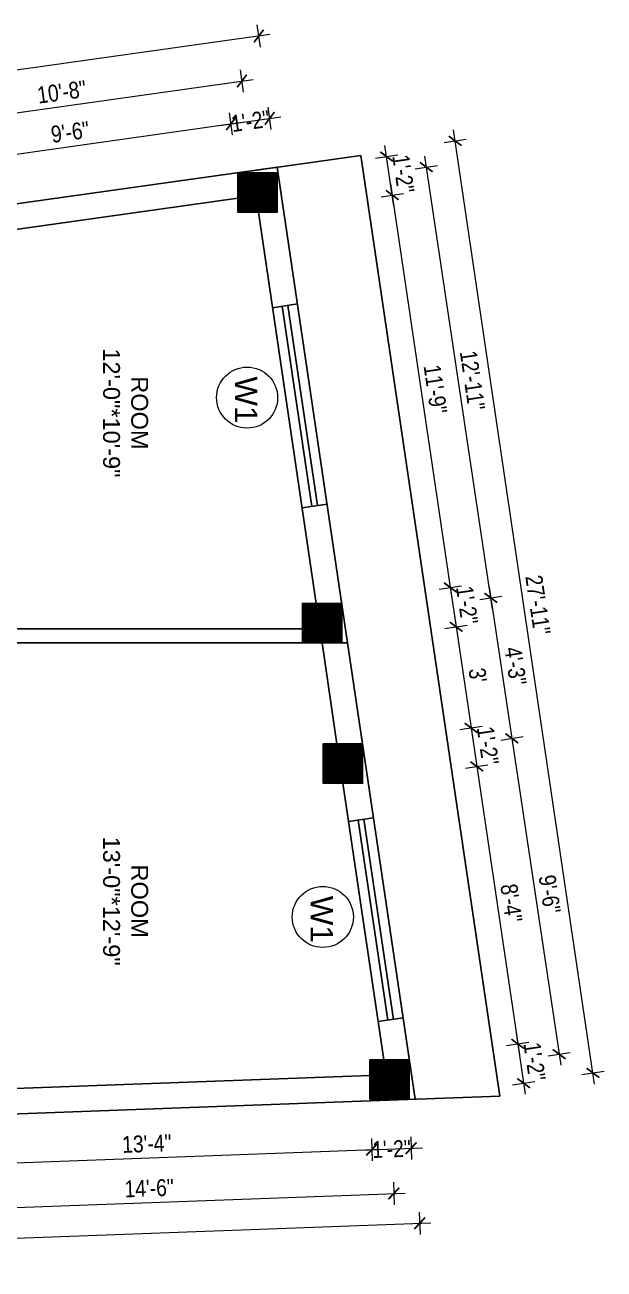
# Model space of a CAD drawing. Header units: inches. Extents: x -5142662 to -4941318, y -3361958 to -3160563.
# Drawn here: x -5003162.4 to -5002956.4, y -3262118.5 to -3261675.7 of the extents above; entities that cross this region are included whole.
import ezdxf

# ---------------------------------------------------------------- set-up
doc = ezdxf.new("R2010")
doc.units = ezdxf.units.IN
doc.header["$LTSCALE"] = 2
doc.header["$MEASUREMENT"] = 0
doc.header["$PDMODE"] = 34
doc.layers.get('0').update_dxf_attribs({"linetype": 'CONTINUOUS'})
doc.layers.get('DEFPOINTS').update_dxf_attribs({"color": 141, "linetype": 'CONTINUOUS'})
doc.layers.add('A-Hatch', color=7, linetype='CONTINUOUS')
for name, color, linetype, lineweight in [('Annotate-Lite.w', 177, 'CONTINUOUS', 9), ('DIM 1-100', 4, 'CONTINUOUS', 13), ('TEXT', 181, 'CONTINUOUS', 25)]:
    doc.layers.add(name, color=color, linetype=linetype, lineweight=lineweight)
doc.styles.add('arial.', font='arial.ttf')
doc.styles.add('gaurav', font='arial.ttf')
doc.styles.get("Standard").update_dxf_attribs({"font": 'ARIALN.TTF'})
doc.dimstyles.new('1 by 96', dxfattribs={"dimtxt": 6, "dimasz": 4, "dimexe": 4, "dimexo": 4, "dimgap": 2, "dimtad": 1, "dimdec": 0, "dimzin": 0, "dimdsep": 46, "dimlunit": 4, "dimtxsty": 'Standard', "dimblk": 'ARCHTICK', "dimcen": 0, "dimdle": 4, "dimadec": 0, "dimazin": 0, "dimtfac": 1, "dimtdec": 0, "dimtix": 1, "dimtofl": 0, "dimtmove": 1, "dimatfit": 3, "dimldrblk": 'ARCHTICK', "dimfxl": 4, "dimfxlon": 1, "dimtolj": 1, "dimtzin": 0, "dimlwd": -1, "dimlwe": -1, "dimarcsym": 0})

# ---------------------------------------------------------------- blocks, each defined once
blk = doc.blocks.new('_ArchTick')
at = {"color": 0, "linetype": 'ByBlock', "const_width": 0.15}
blk.add_lwpolyline([(-0.5, -0.5), (0.5, 0.5)], dxfattribs=at)
blk = doc.blocks.new('*D1501')
at = {"layer": 'DEFPOINTS', "color": 0, "ltscale": 0.5, "transparency": 16777216}
for p in [(-5003089.11, -3261710.9), (-5003086.66, -3261728.3), (-5003199.4, -3261746.16)]:
    blk.add_point(p, dxfattribs=at)
at = {"layer": 'DIM 1-100', "color": 0, "ltscale": 0.5, "transparency": 16777216}
for p, q in [((-5003088.55, -3261714.86), (-5003089.67, -3261706.94)), ((-5003206.08, -3261727.38), (-5003085.15, -3261710.34)), ((-5003201.57, -3261730.79), (-5003202.68, -3261722.86))]:
    blk.add_line(p, q, dxfattribs=at)
at = {"layer": 'DIM 1-100', "color": 0, "ltscale": 0.5, "transparency": 16777216, "xscale": 4, "yscale": 4, "zscale": 4}
for p, rotation in [((-5003089.11, -3261710.9), 8.018945562546067), ((-5003202.12, -3261726.82), 188.0189455625461)]:
    blk.add_blockref('_ArchTick', p, dxfattribs=dict(at, rotation=rotation))
at = {"layer": 'DIM 1-100', "color": 0, "ltscale": 0.5, "transparency": 16777216, "insert": (-5003146.32, -3261713.85), "char_height": 6, "attachment_point": 5, "rotation": 8.0189}
blk.add_mtext('\\A1;9\'-6"', dxfattribs=at)
blk = doc.blocks.new('*D1502')
at = {"layer": 'DEFPOINTS', "color": 0, "ltscale": 0.5, "transparency": 16777216}
for p in [(-5003075.38, -3261708.97), (-5003086.66, -3261728.3), (-5003072.66, -3261728.3)]:
    blk.add_point(p, dxfattribs=at)
at = {"layer": 'DIM 1-100', "color": 0, "ltscale": 0.5, "transparency": 16777216}
for p, q in [((-5003088.55, -3261714.86), (-5003089.67, -3261706.94)), ((-5003074.82, -3261712.93), (-5003075.94, -3261705.01)), ((-5003093.07, -3261711.46), (-5003071.42, -3261708.41))]:
    blk.add_line(p, q, dxfattribs=at)
at = {"layer": 'DIM 1-100', "color": 0, "ltscale": 0.5, "transparency": 16777216, "xscale": 4, "yscale": 4, "zscale": 4}
for p, rotation in [((-5003075.38, -3261708.97), 8.018945562546067), ((-5003089.11, -3261710.9), 188.0189455625461)]:
    blk.add_blockref('_ArchTick', p, dxfattribs=dict(at, rotation=rotation))
at = {"layer": 'DIM 1-100', "color": 0, "ltscale": 0.5, "transparency": 16777216, "insert": (-5003082.24, -3261709.94), "char_height": 6, "attachment_point": 5, "rotation": 8.0189}
blk.add_mtext('\\A1;1\'-2"', dxfattribs=at)
blk = doc.blocks.new('*D1507')
at = {"layer": 'DEFPOINTS', "color": 0, "ltscale": 0.5, "transparency": 16777216}
for p in [(-5003085.24, -3261695.67), (-5003079.66, -3261735.3), (-5003206.4, -3261753.16)]:
    blk.add_point(p, dxfattribs=at)
at = {"layer": 'DIM 1-100', "color": 0, "ltscale": 0.5, "transparency": 16777216}
for p, q in [((-5003084.68, -3261699.63), (-5003085.8, -3261691.71)), ((-5003215.94, -3261714.09), (-5003081.28, -3261695.12)), ((-5003211.42, -3261717.49), (-5003212.54, -3261709.57))]:
    blk.add_line(p, q, dxfattribs=at)
at = {"layer": 'DIM 1-100', "color": 0, "ltscale": 0.5, "transparency": 16777216, "xscale": 4, "yscale": 4, "zscale": 4}
for p, rotation in [((-5003085.24, -3261695.67), 8.018945562546067), ((-5003211.98, -3261713.53), 188.0189455625461)]:
    blk.add_blockref('_ArchTick', p, dxfattribs=dict(at, rotation=rotation))
at = {"layer": 'DIM 1-100', "color": 0, "ltscale": 0.5, "transparency": 16777216, "insert": (-5003149.32, -3261699.59), "char_height": 6, "attachment_point": 5, "rotation": 8.0189}
blk.add_mtext('\\A1;10\'-8"', dxfattribs=at)
blk = doc.blocks.new('*D1508')
at = {"layer": 'DEFPOINTS', "color": 0, "ltscale": 0.5, "transparency": 16777216}
for p in [(-5003363.48, -3261719.7), (-5003072.66, -3261726.33), (-5003356.9, -3261766.37)]:
    blk.add_point(p, dxfattribs=at)
at = {"layer": 'DIM 1-100', "color": 0, "ltscale": 0.5, "transparency": 16777216}
for p, q in [((-5003078.67, -3261683.62), (-5003079.79, -3261675.7)), ((-5003075.27, -3261679.1), (-5003367.44, -3261720.26)), ((-5003362.92, -3261723.66), (-5003364.03, -3261715.74))]:
    blk.add_line(p, q, dxfattribs=at)
at = {"layer": 'DIM 1-100', "color": 0, "ltscale": 0.5, "transparency": 16777216, "xscale": 4, "yscale": 4, "zscale": 4}
for p, rotation in [((-5003079.23, -3261679.66), 8.018945518877203), ((-5003363.48, -3261719.7), 188.0189455188772)]:
    blk.add_blockref('_ArchTick', p, dxfattribs=dict(at, rotation=rotation))
at = {"layer": 'DIM 1-100', "color": 0, "ltscale": 0.5, "transparency": 16777216, "insert": (-5003222.06, -3261694.66), "char_height": 6, "attachment_point": 5, "rotation": 8.0189}
blk.add_mtext('\\A1;23\'-11"', dxfattribs=at)
blk = doc.blocks.new('*D1515')
at = {"layer": 'DEFPOINTS', "color": 0, "ltscale": 0.5, "transparency": 16777216}
for p in [(-5003039.72, -3262058.05), (-5003199.4, -3262064.54), (-5003039.06, -3262076.01)]:
    blk.add_point(p, dxfattribs=at)
at = {"layer": 'DIM 1-100', "color": 0, "ltscale": 0.5, "transparency": 16777216}
for p, q in [((-5003039.2, -3262072.01), (-5003038.91, -3262080.01)), ((-5003202.76, -3262082.05), (-5003035.06, -3262075.86)), ((-5003198.91, -3262077.91), (-5003198.61, -3262085.9))]:
    blk.add_line(p, q, dxfattribs=at)
at = {"layer": 'DIM 1-100', "color": 0, "ltscale": 0.5, "transparency": 16777216, "xscale": 4, "yscale": 4, "zscale": 4}
for p, rotation in [((-5003039.06, -3262076.01), 2.114353603143197), ((-5003198.76, -3262081.91), 182.1143536031432)]:
    blk.add_blockref('_ArchTick', p, dxfattribs=dict(at, rotation=rotation))
at = {"layer": 'DIM 1-100', "color": 0, "ltscale": 0.5, "transparency": 16777216, "insert": (-5003119.09, -3262073.9), "char_height": 6, "attachment_point": 5, "rotation": 2.1144}
blk.add_mtext('\\A1;13\'-4"', dxfattribs=at)
blk = doc.blocks.new('*D1516')
at = {"layer": 'DEFPOINTS', "color": 0, "ltscale": 0.5, "transparency": 16777216}
for p in [(-5003039.72, -3262058.05), (-5003025.72, -3262058.05), (-5003025.07, -3262075.49)]:
    blk.add_point(p, dxfattribs=at)
at = {"layer": 'DIM 1-100', "color": 0, "ltscale": 0.5, "transparency": 16777216}
for p, q in [((-5003043.05, -3262076.16), (-5003021.08, -3262075.35)), ((-5003039.2, -3262072.01), (-5003038.91, -3262080.01)), ((-5003025.22, -3262071.5), (-5003024.93, -3262079.49))]:
    blk.add_line(p, q, dxfattribs=at)
at = {"layer": 'DIM 1-100', "color": 0, "ltscale": 0.5, "transparency": 16777216, "xscale": 4, "yscale": 4, "zscale": 4}
for p, rotation in [((-5003039.06, -3262076.01), 182.1143536031432), ((-5003025.07, -3262075.49), 2.114353603143197)]:
    blk.add_blockref('_ArchTick', p, dxfattribs=dict(at, rotation=rotation))
at = {"layer": 'DIM 1-100', "color": 0, "ltscale": 0.5, "transparency": 16777216, "insert": (-5003032.06, -3262075.75), "char_height": 6, "attachment_point": 5, "rotation": 2.1144}
blk.add_mtext('\\A1;1\'-2"', dxfattribs=at)
blk = doc.blocks.new('*D1518')
at = {"layer": 'DEFPOINTS', "color": 0, "ltscale": 0.5, "transparency": 16777216}
for p in [(-5003032.72, -3262051.05), (-5003206.4, -3262057.54), (-5003031.22, -3262091.59)]:
    blk.add_point(p, dxfattribs=at)
at = {"layer": 'DIM 1-100', "color": 0, "ltscale": 0.5, "transparency": 16777216}
for p, q in [((-5003031.37, -3262087.6), (-5003031.07, -3262095.59)), ((-5003208.9, -3262098.15), (-5003027.22, -3262091.45)), ((-5003205.05, -3262094.01), (-5003204.76, -3262102))]:
    blk.add_line(p, q, dxfattribs=at)
at = {"layer": 'DIM 1-100', "color": 0, "ltscale": 0.5, "transparency": 16777216, "xscale": 4, "yscale": 4, "zscale": 4}
for p, rotation in [((-5003031.22, -3262091.59), 2.114353603143197), ((-5003204.91, -3262098.01), 182.1143536031432)]:
    blk.add_blockref('_ArchTick', p, dxfattribs=dict(at, rotation=rotation))
at = {"layer": 'DIM 1-100', "color": 0, "ltscale": 0.5, "transparency": 16777216, "insert": (-5003118.25, -3262089.74), "char_height": 6, "attachment_point": 5, "rotation": 2.1144}
blk.add_mtext('\\A1;14\'-6"', dxfattribs=at)
blk = doc.blocks.new('*D1519')
at = {"layer": 'DEFPOINTS', "color": 0, "ltscale": 0.5, "transparency": 16777216}
for p in [(-5003023.65, -3262058.05), (-5003356.9, -3262070.35), (-5003022.02, -3262102.22)]:
    blk.add_point(p, dxfattribs=at)
at = {"layer": 'DIM 1-100', "color": 0, "ltscale": 0.5, "transparency": 16777216}
for p, q in [((-5003022.17, -3262098.23), (-5003021.87, -3262106.22)), ((-5003359.27, -3262114.68), (-5003018.02, -3262102.08)), ((-5003355.42, -3262110.53), (-5003355.12, -3262118.52))]:
    blk.add_line(p, q, dxfattribs=at)
at = {"layer": 'DIM 1-100', "color": 0, "ltscale": 0.5, "transparency": 16777216, "xscale": 4, "yscale": 4, "zscale": 4}
for p, rotation in [((-5003022.02, -3262102.22), 2.114353619881756), ((-5003355.27, -3262114.53), 182.1143536198818)]:
    blk.add_blockref('_ArchTick', p, dxfattribs=dict(at, rotation=rotation))
at = {"layer": 'DIM 1-100', "color": 0, "ltscale": 0.5, "transparency": 16777216, "insert": (-5003188.83, -3262103.32), "char_height": 6, "attachment_point": 5, "rotation": 2.1144}
blk.add_mtext('\\A1;27\'-9"', dxfattribs=at)
blk = doc.blocks.new('*D1520')
at = {"layer": 'DEFPOINTS', "color": 0, "ltscale": 0.5, "transparency": 16777216}
for p in [(-5003072.66, -3261742.3), (-5003011.14, -3261875.91), (-5003049.72, -3261881.61)]:
    blk.add_point(p, dxfattribs=at)
at = {"layer": 'DIM 1-100', "color": 0, "ltscale": 0.5, "transparency": 16777216}
for p, q in [((-5003032.36, -3261732.3), (-5003010.56, -3261879.87)), ((-5003035.73, -3261736.85), (-5003027.81, -3261735.68)), ((-5003015.1, -3261876.49), (-5003007.18, -3261875.32))]:
    blk.add_line(p, q, dxfattribs=at)
at = {"layer": 'DIM 1-100', "color": 0, "ltscale": 0.5, "transparency": 16777216, "xscale": 4, "yscale": 4, "zscale": 4}
for p, rotation in [((-5003031.77, -3261736.26), 98.40388066650355), ((-5003011.14, -3261875.91), 278.4038806665036)]:
    blk.add_blockref('_ArchTick', p, dxfattribs=dict(at, rotation=rotation))
at = {"layer": 'DIM 1-100', "color": 0, "ltscale": 0.5, "transparency": 16777216, "insert": (-5003016.45, -3261805.34), "char_height": 6, "attachment_point": 5, "rotation": 278.4039}
blk.add_mtext('\\A1;11\'-9"', dxfattribs=at)
blk = doc.blocks.new('*D1521')
at = {"layer": 'DEFPOINTS', "color": 0, "ltscale": 0.5, "transparency": 16777216}
for p in [(-5003049.72, -3261881.61), (-5003009.07, -3261889.91), (-5003047.65, -3261895.61)]:
    blk.add_point(p, dxfattribs=at)
at = {"layer": 'DIM 1-100', "color": 0, "ltscale": 0.5, "transparency": 16777216}
for p, q in [((-5003015.1, -3261876.49), (-5003007.18, -3261875.32)), ((-5003011.72, -3261871.95), (-5003008.49, -3261893.87)), ((-5003013.03, -3261890.49), (-5003005.11, -3261889.32))]:
    blk.add_line(p, q, dxfattribs=at)
at = {"layer": 'DIM 1-100', "color": 0, "ltscale": 0.5, "transparency": 16777216, "xscale": 4, "yscale": 4, "zscale": 4}
for p, rotation in [((-5003011.14, -3261875.91), 98.40388066650355), ((-5003009.07, -3261889.91), 278.4038806665036)]:
    blk.add_blockref('_ArchTick', p, dxfattribs=dict(at, rotation=rotation))
at = {"layer": 'DIM 1-100', "color": 0, "ltscale": 0.5, "transparency": 16777216, "insert": (-5003005.15, -3261882.18), "char_height": 6, "attachment_point": 5, "rotation": 278.4039}
blk.add_mtext('\\A1;1\'-2"', dxfattribs=at)
blk = doc.blocks.new('*D1522')
at = {"layer": 'DEFPOINTS', "color": 0, "ltscale": 0.5, "transparency": 16777216}
for p in [(-5003047.65, -3261895.61), (-5003003.75, -3261925.91), (-5003042.33, -3261931.61)]:
    blk.add_point(p, dxfattribs=at)
at = {"layer": 'DIM 1-100', "color": 0, "ltscale": 0.5, "transparency": 16777216}
for p, q in [((-5003013.03, -3261890.49), (-5003005.11, -3261889.32)), ((-5003009.66, -3261885.95), (-5003003.17, -3261929.87)), ((-5003007.71, -3261926.49), (-5002999.8, -3261925.32))]:
    blk.add_line(p, q, dxfattribs=at)
at = {"layer": 'DIM 1-100', "color": 0, "ltscale": 0.5, "transparency": 16777216, "xscale": 4, "yscale": 4, "zscale": 4}
for p, rotation in [((-5003009.07, -3261889.91), 98.40388066650355), ((-5003003.75, -3261925.91), 278.4038806665036)]:
    blk.add_blockref('_ArchTick', p, dxfattribs=dict(at, rotation=rotation))
at = {"layer": 'DIM 1-100', "color": 0, "ltscale": 0.5, "transparency": 16777216, "insert": (-5003001.4, -3261907.17), "char_height": 6, "attachment_point": 5, "rotation": 278.4039}
blk.add_mtext("\\A1;3'", dxfattribs=at)
blk = doc.blocks.new('*D1523')
at = {"layer": 'DEFPOINTS', "color": 0, "ltscale": 0.5, "transparency": 16777216}
for p in [(-5003042.33, -3261931.61), (-5003001.73, -3261939.61), (-5003042.33, -3261945.61)]:
    blk.add_point(p, dxfattribs=at)
at = {"layer": 'DIM 1-100', "color": 0, "ltscale": 0.5, "transparency": 16777216}
for p, q in [((-5003004.34, -3261921.95), (-5003001.14, -3261943.57)), ((-5003007.71, -3261926.49), (-5002999.8, -3261925.32)), ((-5003005.69, -3261940.19), (-5002997.77, -3261939.03))]:
    blk.add_line(p, q, dxfattribs=at)
at = {"layer": 'DIM 1-100', "color": 0, "ltscale": 0.5, "transparency": 16777216, "xscale": 4, "yscale": 4, "zscale": 4}
for p, rotation in [((-5003003.75, -3261925.91), 98.40388066650355), ((-5003001.73, -3261939.61), 278.4038806665036)]:
    blk.add_blockref('_ArchTick', p, dxfattribs=dict(at, rotation=rotation))
at = {"layer": 'DIM 1-100', "color": 0, "ltscale": 0.5, "transparency": 16777216, "insert": (-5002997.76, -3261932.21), "char_height": 6, "attachment_point": 5, "rotation": 278.4039}
blk.add_mtext('\\A1;1\'-2"', dxfattribs=at)
blk = doc.blocks.new('*D1524')
at = {"layer": 'DEFPOINTS', "color": 0, "ltscale": 0.5, "transparency": 16777216}
for p in [(-5003042.33, -3261945.61), (-5002987.14, -3262038.35), (-5003025.72, -3262044.05)]:
    blk.add_point(p, dxfattribs=at)
at = {"layer": 'DIM 1-100', "color": 0, "ltscale": 0.5, "transparency": 16777216}
for p, q in [((-5003002.31, -3261935.65), (-5002986.56, -3262042.31)), ((-5003005.69, -3261940.19), (-5002997.77, -3261939.03)), ((-5002991.1, -3262038.93), (-5002983.18, -3262037.77))]:
    blk.add_line(p, q, dxfattribs=at)
at = {"layer": 'DIM 1-100', "color": 0, "ltscale": 0.5, "transparency": 16777216, "xscale": 4, "yscale": 4, "zscale": 4}
for p, rotation in [((-5003001.73, -3261939.61), 98.40388066650355), ((-5002987.14, -3262038.35), 278.4038806665036)]:
    blk.add_blockref('_ArchTick', p, dxfattribs=dict(at, rotation=rotation))
at = {"layer": 'DIM 1-100', "color": 0, "ltscale": 0.5, "transparency": 16777216, "insert": (-5002989.43, -3261988.24), "char_height": 6, "attachment_point": 5, "rotation": 278.4039}
blk.add_mtext('\\A1;8\'-4"', dxfattribs=at)
blk = doc.blocks.new('*D1525')
at = {"layer": 'DEFPOINTS', "color": 0, "ltscale": 0.5, "transparency": 16777216}
for p in [(-5003025.72, -3262044.05), (-5002985.07, -3262052.35), (-5003023.65, -3262058.05)]:
    blk.add_point(p, dxfattribs=at)
at = {"layer": 'DIM 1-100', "color": 0, "ltscale": 0.5, "transparency": 16777216}
for p, q in [((-5002987.73, -3262034.39), (-5002984.49, -3262056.31)), ((-5002991.1, -3262038.93), (-5002983.18, -3262037.77)), ((-5002989.03, -3262052.93), (-5002981.12, -3262051.77))]:
    blk.add_line(p, q, dxfattribs=at)
at = {"layer": 'DIM 1-100', "color": 0, "ltscale": 0.5, "transparency": 16777216, "xscale": 4, "yscale": 4, "zscale": 4}
for p, rotation in [((-5002987.14, -3262038.35), 98.40388066650355), ((-5002985.07, -3262052.35), 278.4038806665036)]:
    blk.add_blockref('_ArchTick', p, dxfattribs=dict(at, rotation=rotation))
at = {"layer": 'DIM 1-100', "color": 0, "ltscale": 0.5, "transparency": 16777216, "insert": (-5002981.15, -3262044.62), "char_height": 6, "attachment_point": 5, "rotation": 278.4039}
blk.add_mtext('\\A1;1\'-2"', dxfattribs=at)
blk = doc.blocks.new('*D1526')
at = {"layer": 'DEFPOINTS', "color": 0, "ltscale": 0.5, "transparency": 16777216}
for p in [(-5003033.8, -3261722.56), (-5003072.66, -3261728.3), (-5003072.66, -3261742.3)]:
    blk.add_point(p, dxfattribs=at)
at = {"layer": 'DIM 1-100', "color": 0, "ltscale": 0.5, "transparency": 16777216}
for p, q in [((-5003031.19, -3261740.22), (-5003034.38, -3261718.6)), ((-5003037.75, -3261723.14), (-5003029.84, -3261721.98)), ((-5003035.73, -3261736.85), (-5003027.81, -3261735.68))]:
    blk.add_line(p, q, dxfattribs=at)
at = {"layer": 'DIM 1-100', "color": 0, "ltscale": 0.5, "transparency": 16777216, "xscale": 4, "yscale": 4, "zscale": 4}
for p, rotation in [((-5003033.8, -3261722.56), 98.40388066650355), ((-5003031.77, -3261736.26), 278.4038806665036)]:
    blk.add_blockref('_ArchTick', p, dxfattribs=dict(at, rotation=rotation))
at = {"layer": 'DIM 1-100', "color": 0, "ltscale": 0.5, "transparency": 16777216, "insert": (-5003027.82, -3261728.68), "char_height": 6, "attachment_point": 5, "rotation": 278.4039}
blk.add_mtext('\\A1;1\'-2"', dxfattribs=at)
blk = doc.blocks.new('*D1527')
at = {"layer": 'DEFPOINTS', "color": 0, "ltscale": 0.5, "transparency": 16777216}
for p in [(-5003019.66, -3261726.32), (-5003079.66, -3261735.3), (-5003056.72, -3261888.61)]:
    blk.add_point(p, dxfattribs=at)
at = {"layer": 'DIM 1-100', "color": 0, "ltscale": 0.5, "transparency": 16777216}
for p, q in [((-5002996.12, -3261883.59), (-5003020.25, -3261722.37)), ((-5003023.61, -3261726.91), (-5003015.7, -3261725.73)), ((-5003000.67, -3261880.22), (-5002992.76, -3261879.04))]:
    blk.add_line(p, q, dxfattribs=at)
at = {"layer": 'DIM 1-100', "color": 0, "ltscale": 0.5, "transparency": 16777216, "xscale": 4, "yscale": 4, "zscale": 4}
for p, rotation in [((-5003019.66, -3261726.32), 98.51042308616208), ((-5002996.72, -3261879.63), 278.5104230861621)]:
    blk.add_blockref('_ArchTick', p, dxfattribs=dict(at, rotation=rotation))
at = {"layer": 'DIM 1-100', "color": 0, "ltscale": 0.5, "transparency": 16777216, "insert": (-5003003.23, -3261802.23), "char_height": 6, "attachment_point": 5, "rotation": 278.5104}
blk.add_mtext('\\A1;12\'-11"', dxfattribs=at)
blk = doc.blocks.new('*D1528')
at = {"layer": 'DEFPOINTS', "color": 0, "ltscale": 0.5, "transparency": 16777216}
for p in [(-5003056.72, -3261888.61), (-5002989.24, -3261929.62), (-5003049.33, -3261938.61)]:
    blk.add_point(p, dxfattribs=at)
at = {"layer": 'DIM 1-100', "color": 0, "ltscale": 0.5, "transparency": 16777216}
for p, q in [((-5002997.31, -3261875.67), (-5002988.64, -3261933.57)), ((-5003000.67, -3261880.22), (-5002992.76, -3261879.04)), ((-5002993.19, -3261930.21), (-5002985.28, -3261929.02))]:
    blk.add_line(p, q, dxfattribs=at)
at = {"layer": 'DIM 1-100', "color": 0, "ltscale": 0.5, "transparency": 16777216, "xscale": 4, "yscale": 4, "zscale": 4}
for p, rotation in [((-5002996.72, -3261879.63), 98.51042305107421), ((-5002989.24, -3261929.62), 278.5104230510742)]:
    blk.add_blockref('_ArchTick', p, dxfattribs=dict(at, rotation=rotation))
at = {"layer": 'DIM 1-100', "color": 0, "ltscale": 0.5, "transparency": 16777216, "insert": (-5002987.97, -3261903.87), "char_height": 6, "attachment_point": 5, "rotation": 278.5104}
blk.add_mtext('\\A1;4\'-3"', dxfattribs=at)
blk = doc.blocks.new('*D1529')
at = {"layer": 'DEFPOINTS', "color": 0, "ltscale": 0.5, "transparency": 16777216}
for p in [(-5003049.33, -3261938.61), (-5002972.42, -3262042.03), (-5003032.72, -3262051.05)]:
    blk.add_point(p, dxfattribs=at)
at = {"layer": 'DIM 1-100', "color": 0, "ltscale": 0.5, "transparency": 16777216}
for p, q in [((-5002993.19, -3261930.21), (-5002985.28, -3261929.02)), ((-5002989.83, -3261925.66), (-5002971.82, -3262045.98)), ((-5002976.37, -3262042.62), (-5002968.46, -3262041.43))]:
    blk.add_line(p, q, dxfattribs=at)
at = {"layer": 'DIM 1-100', "color": 0, "ltscale": 0.5, "transparency": 16777216, "xscale": 4, "yscale": 4, "zscale": 4}
for p, rotation in [((-5002989.24, -3261929.62), 98.51042305107421), ((-5002972.42, -3262042.03), 278.5104230510742)]:
    blk.add_blockref('_ArchTick', p, dxfattribs=dict(at, rotation=rotation))
at = {"layer": 'DIM 1-100', "color": 0, "ltscale": 0.5, "transparency": 16777216, "insert": (-5002975.82, -3261985.07), "char_height": 6, "attachment_point": 5, "rotation": 278.5104}
blk.add_mtext('\\A1;9\'-6"', dxfattribs=at)
blk = doc.blocks.new('*D1530')
at = {"layer": 'DEFPOINTS', "color": 0, "ltscale": 0.5, "transparency": 16777216}
for p in [(-5003009.41, -3261716.98), (-5003072.66, -3261726.33), (-5003023.65, -3262058.05)]:
    blk.add_point(p, dxfattribs=at)
at = {"layer": 'DIM 1-100', "color": 0, "ltscale": 0.5, "transparency": 16777216}
for p, q in [((-5003013.37, -3261717.57), (-5003005.45, -3261716.4)), ((-5002959.82, -3262052.66), (-5003009.99, -3261713.03)), ((-5002964.36, -3262049.29), (-5002956.44, -3262048.12))]:
    blk.add_line(p, q, dxfattribs=at)
at = {"layer": 'DIM 1-100', "color": 0, "ltscale": 0.5, "transparency": 16777216, "xscale": 4, "yscale": 4, "zscale": 4}
for p, rotation in [((-5003009.41, -3261716.98), 98.40388065599801), ((-5002960.4, -3262048.7), 278.403880655998)]:
    blk.add_blockref('_ArchTick', p, dxfattribs=dict(at, rotation=rotation))
at = {"layer": 'DIM 1-100', "color": 0, "ltscale": 0.5, "transparency": 16777216, "insert": (-5002979.95, -3261882.11), "char_height": 6, "attachment_point": 5, "rotation": 278.4039}
blk.add_mtext('\\A1;27\'-11"', dxfattribs=at)

msp = doc.modelspace()

# ---------------------------------------------------------------- hatches: boundary and pattern name
at = {"layer": 'A-Hatch', "ltscale": 0.5}
h = msp.add_hatch(dxfattribs=at)
h.set_pattern_fill('ANSI31', color=256, angle=270)
h.set_pattern_definition([(315, (-1744667.18655, -8353161.01424), (0.0883883476483, 0.0883883476483), [])])
h.paths.add_polyline_path([(-5003072.66, -3261742.3), (-5003072.66, -3261728.3), (-5003086.66, -3261728.3), (-5003086.66, -3261742.3)])
h = msp.add_hatch(dxfattribs=at)
h.set_pattern_fill('ANSI31', color=256, angle=270)
h.set_pattern_definition([(315, (-1744644.24616, -8353314.32124), (0.0883883476483, 0.0883883476483), [])])
h.paths.add_polyline_path([(-5003049.72, -3261895.61), (-5003049.72, -3261881.61), (-5003063.72, -3261881.61), (-5003063.72, -3261895.61)])
h = msp.add_hatch(dxfattribs=at)
h.set_pattern_fill('ANSI31', color=256, angle=270)
h.set_pattern_definition([(315, (-1744636.85934, -8353364.32124), (0.0883883476483, 0.0883883476483), [])])
h.paths.add_polyline_path([(-5003042.33, -3261945.61), (-5003042.33, -3261931.61), (-5003056.33, -3261931.61), (-5003056.33, -3261945.61)])
h = msp.add_hatch(dxfattribs=at)
h.set_pattern_fill('ANSI31', color=256, angle=270)
h.set_pattern_definition([(315, (-1744620.24771, -8353476.76226), (0.0883883476483, 0.0883883476483), [])])
h.paths.add_polyline_path([(-5003025.72, -3262058.05), (-5003025.72, -3262044.05), (-5003039.72, -3262044.05), (-5003039.72, -3262058.05)])

# ---------------------------------------------------------------- linework, layer by layer
at = {"ltscale": 0.5}
for p, q in [((-5003086.66, -3261728.3), (-5003042.95, -3261722.14)), ((-5002993.49, -3262056.94), (-5003042.95, -3261722.14)), ((-5003086.66, -3261737.39), (-5003199.4, -3261753.27)), ((-5003058.81, -3261881.61), (-5003079.4, -3261742.3)), ((-5003074.37, -3261776.34), (-5003065.46, -3261775.03)), ((-5003070.9, -3261775.83), (-5003060.38, -3261847.06)), ((-5003068.93, -3261775.54), (-5003058.4, -3261846.76)), ((-5003063.84, -3261847.57), (-5003054.94, -3261846.25)), ((-5003199.4, -3261890.61), (-5003063.72, -3261890.61)), ((-5003203.9, -3261895.61), (-5003056.94, -3261895.61)), ((-5003056.75, -3261895.61), (-5003051.43, -3261931.61)), ((-5003049.72, -3261895.61), (-5003047.65, -3261895.61)), ((-5003047.65, -3261895.61), (-5003042.33, -3261931.61)), ((-5003034.82, -3262044.05), (-5003049.36, -3261945.61)), ((-5003047.35, -3261959.22), (-5003038.45, -3261957.9)), ((-5003043.89, -3261958.7), (-5003033.36, -3262029.93)), ((-5003041.91, -3261958.41), (-5003031.39, -3262029.64)), ((-5003036.83, -3262030.44), (-5003027.92, -3262029.13)), ((-5003199.4, -3262055.53), (-5003039.72, -3262049.64)), ((-5002993.49, -3262056.94), (-5003046.06, -3262058.88))]:
    msp.add_line(p, q, dxfattribs=at)
for points in [[(-5003047.65, -3261895.61), (-5003072.66, -3261726.33), (-5003356.9, -3261766.37), (-5003356.9, -3261780.37)], [(-5003356.9, -3261931.61), (-5003356.9, -3262070.35), (-5003023.65, -3262058.05), (-5003042.33, -3261931.61)]]:
    msp.add_lwpolyline(points, dxfattribs=at)
for points in [[(-5003072.66, -3261728.3), (-5003072.66, -3261742.3), (-5003086.66, -3261742.3), (-5003086.66, -3261728.3)], [(-5003049.72, -3261881.61), (-5003049.72, -3261895.61), (-5003063.72, -3261895.61), (-5003063.72, -3261881.61)], [(-5003042.33, -3261931.61), (-5003042.33, -3261945.61), (-5003056.33, -3261945.61), (-5003056.33, -3261931.61)], [(-5003025.72, -3262044.05), (-5003025.72, -3262058.05), (-5003039.72, -3262058.05), (-5003039.72, -3262044.05)]]:
    msp.add_lwpolyline(points, close=True, dxfattribs=at)
at = {"layer": 'Annotate-Lite.w', "ltscale": 0.005}
for centre in [(-5003083.39, -3261808.34), (-5003056.47, -3261993.19)]:
    msp.add_circle(centre, 10.86, dxfattribs=at)

# ---------------------------------------------------------------- texts
at = {"layer": 'Annotate-Lite.w', "ltscale": 0.005, "char_height": 8, "attachment_point": 1, "rotation": 270, "style": 'gaurav'}
for insert in [(-5003079.74, -3261800.8), (-5003052.82, -3261985.65)]:
    msp.add_mtext_dynamic_manual_height_columns('W1', width=8, gutter_width=100, heights=[0], dxfattribs=dict(at, insert=insert))
at = {"layer": 'TEXT', "lineweight": -2, "char_height": 6, "attachment_point": 5, "rotation": 270, "style": 'arial.'}
for s, insert in [('ROOM\\P12\'-0"*10\'-9"', (-5003126.64, -3261813.8)), ('ROOM\\P13\'-0"*12\'-9"', (-5003126.64, -3261987.56))]:
    msp.add_mtext_dynamic_manual_height_columns(s, width=45.7314, gutter_width=30, heights=[0], dxfattribs=dict(at, insert=insert))

# ---------------------------------------------------------------- dimensions: what is measured, and where the dimension line sits
at = {"layer": 'DIM 1-100', "ltscale": 0.5}
for p1, p2, distance, picture, middle in [((-5003072.66, -3261726.33), (-5003356.9, -3261766.37), -47.13, '*D1508', (-5003222.06, -3261694.66)), ((-5003023.65, -3262058.05), (-5003072.66, -3261726.33), -63.94, '*D1530', (-5002979.95, -3261882.11)), ((-5003056.72, -3261888.61), (-5003079.66, -3261735.3), -60.67, '*D1527', (-5003003.23, -3261802.23)), ((-5003356.9, -3262070.35), (-5003023.65, -3262058.05), -44.21, '*D1519', (-5003188.83, -3262103.32))]:
    dim = msp.add_aligned_dim(p1=p1, p2=p2, distance=distance, dimstyle='1 by 96', dxfattribs=at)
    dim.commit()
    dim.dimension.update_dxf_attribs({"geometry": picture, "text_midpoint": middle})
for base, p1, p2, angle, picture, middle in [((-5003085.24, -3261695.67), (-5003206.4, -3261753.16), (-5003079.66, -3261735.3), 188.0189, '*D1507', (-5003149.32, -3261699.59)), ((-5003089.11, -3261710.9), (-5003199.4, -3261746.16), (-5003086.66, -3261728.3), 188.0189, '*D1501', (-5003146.32, -3261713.85)), ((-5003011.14, -3261875.91), (-5003072.66, -3261742.3), (-5003049.72, -3261881.61), 98.4039, '*D1520', (-5003016.45, -3261805.34)), ((-5002989.24, -3261929.62), (-5003056.72, -3261888.61), (-5003049.33, -3261938.61), 278.5104, '*D1528', (-5002987.97, -3261903.87)), ((-5003003.75, -3261925.91), (-5003047.65, -3261895.61), (-5003042.33, -3261931.61), 98.4039, '*D1522', (-5003001.4, -3261907.17)), ((-5002972.42, -3262042.03), (-5003049.33, -3261938.61), (-5003032.72, -3262051.05), 278.5104, '*D1529', (-5002975.82, -3261985.07)), ((-5002987.14, -3262038.35), (-5003042.33, -3261945.61), (-5003025.72, -3262044.05), 98.4039, '*D1524', (-5002989.43, -3261988.24)), ((-5003031.22, -3262091.59), (-5003206.4, -3262057.54), (-5003032.72, -3262051.05), 182.1144, '*D1518', (-5003118.25, -3262089.74)), ((-5003039.06, -3262076.01), (-5003199.4, -3262064.54), (-5003039.72, -3262058.05), 182.1144, '*D1515', (-5003119.09, -3262073.9))]:
    dim = msp.add_linear_dim(base=base, p1=p1, p2=p2, angle=angle, dimstyle='1 by 96', dxfattribs=at)
    dim.commit()
    dim.dimension.update_dxf_attribs({"geometry": picture, "text_midpoint": middle})
for base, p1, p2, angle, picture, middle in [((-5003075.38, -3261708.97), (-5003086.66, -3261728.3), (-5003072.66, -3261728.3), 188.0189, '*D1502', (-5003081.55, -3261714.9)), ((-5003033.8, -3261722.56), (-5003072.66, -3261742.3), (-5003072.66, -3261728.3), 98.4039, '*D1526', (-5003032.78, -3261729.41)), ((-5003009.07, -3261889.91), (-5003049.72, -3261881.61), (-5003047.65, -3261895.61), 98.4039, '*D1521', (-5003010.11, -3261882.91)), ((-5003001.73, -3261939.61), (-5003042.33, -3261931.61), (-5003042.33, -3261945.61), 98.4039, '*D1523', (-5003002.71, -3261932.94)), ((-5002985.07, -3262052.35), (-5003025.72, -3262044.05), (-5003023.65, -3262058.05), 98.4039, '*D1525', (-5002986.11, -3262045.35)), ((-5003025.07, -3262075.49), (-5003039.72, -3262058.05), (-5003025.72, -3262058.05), 182.1144, '*D1516', (-5003031.88, -3262080.76))]:
    dim = msp.add_linear_dim(base=base, p1=p1, p2=p2, angle=angle, dimstyle='1 by 96', dxfattribs=at)
    dim.commit()
    dim.dimension.update_dxf_attribs({"geometry": picture, "text_midpoint": middle, "dimtype": 160})

doc.saveas('drawing.dxf')
